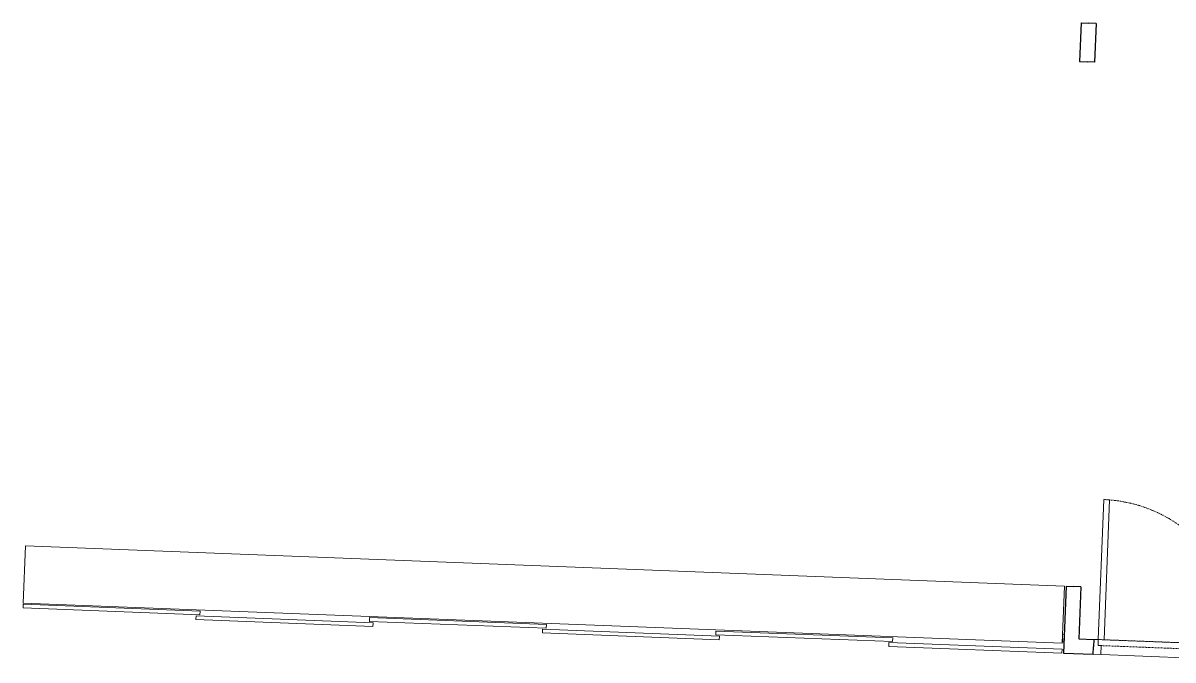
# Model space of a CAD drawing. Header units: millimetres. Extents: x 17924 to 83548, y -4690 to 56252.
# Drawn here: x 66653 to 74366, y 51977 to 56252 of the extents above; entities that cross this region are included whole.
import ezdxf

# ---------------------------------------------------------------- set-up
doc = ezdxf.new("R2010")
doc.units = ezdxf.units.MM
doc.header["$MEASUREMENT"] = 0
doc.linetypes.add('DGN Style 2', pattern=[10, 6, -4])
for name, color, linetype, lineweight in [('DOOR-FRAM', 40, 'Continuous', 0), ('DOOR-HEAD', 42, 'Continuous', 30), ('DOOR-LEAF', 40, 'Continuous', 0), ('DOOR-OPNG', 40, 'Continuous', 0), ('FIXT-JNRY-FULL', 6, 'Continuous', 0), ('PRTN-FULL', 6, 'Continuous', 30)]:
    doc.layers.add(name, color=color, linetype=linetype, lineweight=lineweight)

# ---------------------------------------------------------------- blocks, each defined once
blk = doc.blocks.new('*U121')
at = {"color": 0, "linetype": 'ByBlock', "lineweight": -2, "flags": 128}
for points in [[(-3484.7, 138.7), (-2298.1, 92.8), (-2297.2, 117.8), (-3483.8, 163.7), (-3484.7, 138.7)], [(-2324.4, 60.8), (-1137.8, 14.9), (-1136.8, 39.9), (-2323.4, 85.8), (-2324.4, 60.8)], [(-1161.5, 48.9), (25.1, 3), (26.1, 28), (-1160.5, 73.9), (-1161.5, 48.9)], [(-1.1, -29), (1185.5, -74.8), (1186.5, -49.9), (-0.2, -4), (-1.1, -29)], [(1161.8, -40.9), (2348.4, -86.8), (2349.4, -61.8), (1162.8, -15.9), (1161.8, -40.9)], [(2322.1, -118.8), (3483.8, -163.7), (3484.7, -138.7), (2323.1, -93.8), (2322.1, -118.8)]]:
    blk.add_lwpolyline(points, close=True, dxfattribs=at)
blk = doc.blocks.new('*U179')
at = {"layer": 'DOOR-FRAM', "color": 0, "lineweight": -2, "flags": 128}
for points in [[(-499.7, 501.6), (-399.8, 497.7), (-401, 467.7), (-440.9, 469.3), (-441.7, 449.3), (-501.7, 451.6), (-499.7, 501.6)], [(-538.3, -497.7), (-438.4, -501.6), (-437.3, -471.6), (-477.2, -470), (-476.5, -450.1), (-536.4, -447.7), (-538.3, -497.7)]]:
    blk.add_lwpolyline(points, close=True, dxfattribs=at)
at = {"layer": 'DOOR-HEAD', "color": 0, "lineweight": -2, "flags": 128}
blk.add_lwpolyline([(-399.8, 497.7), (-499.7, 501.6), (-538.3, -497.7), (-438.4, -501.6), (-399.8, 497.7)], close=True, dxfattribs=at)
at = {"layer": 'DOOR-LEAF', "color": 0, "lineweight": -2, "flags": 128}
blk.add_lwpolyline([(-401, 467.7), (538.3, 431.4), (536.8, 391.4), (-402.5, 427.7), (-401, 467.7)], close=True, dxfattribs=at)
at = {"layer": 'DOOR-OPNG', "color": 0, "linetype": 'DGN Style 2', "lineweight": -2, "flags": 128}
blk.add_lwpolyline([(-401, 467.7), (-437.3, -471.6), (-477.2, -470), (-440.9, 469.3), (-401, 467.7)], close=True, dxfattribs=at)
at = {"layer": 'DOOR-OPNG', "color": 0, "linetype": 'DGN Style 2', "lineweight": -2}
blk.add_arc((-401, 467.7), 940, 265.34801, 357.78686, dxfattribs=at)

msp = doc.modelspace()

# ---------------------------------------------------------------- linework, layer by layer
at = {"layer": 'FIXT-JNRY-FULL', "lineweight": 0, "flags": 128}
for points in [[(66654.2, 52358.6), (73624, 52089.3), (73638.8, 52473), (66669, 52742.4), (66654.2, 52358.6)], [(73624.4, 52099.3), (73634.4, 52098.9), (73636.3, 52148.9), (73626.3, 52149.3), (73624.4, 52099.3)]]:
    msp.add_lwpolyline(points, close=True, dxfattribs=at)
at = {"layer": 'PRTN-FULL'}
for p, q in [((73750.1, 56251.5), (73740.1, 55992.6)), ((73750.1, 56251.5), (73800, 56249.6)), ((73850, 56247.7), (73800, 56249.6)), ((73850, 56247.7), (73840, 55988.7)), ((73740.1, 55992.6), (73790, 55990.7)), ((73840, 55988.7), (73790, 55990.7)), ((73648.8, 52472.6), (73631.4, 52023)), ((73648.8, 52472.6), (73698.8, 52470.7)), ((73748.7, 52468.8), (73698.8, 52470.7)), ((73748.7, 52468.8), (73735.2, 52119)), ((73735.2, 52119), (73835.2, 52115.2)), ((73835.2, 52115.2), (73833.2, 52065.2)), ((73631.4, 52023), (73831.3, 52015.2)), ((73831.3, 52015.2), (73833.2, 52065.2))]:
    msp.add_line(p, q, dxfattribs=at)

# ---------------------------------------------------------------- block references
at = {"layer": 'DOOR-FRAM', "rotation": 90.00000000000067}
msp.add_blockref('*U179', (74332.9, 52515), dxfattribs=at)
at = {"layer": 'FIXT-JNRY-FULL', "lineweight": 0}
msp.add_blockref('*U121', (70137.7, 52187), dxfattribs=at)

doc.saveas('drawing.dxf')
